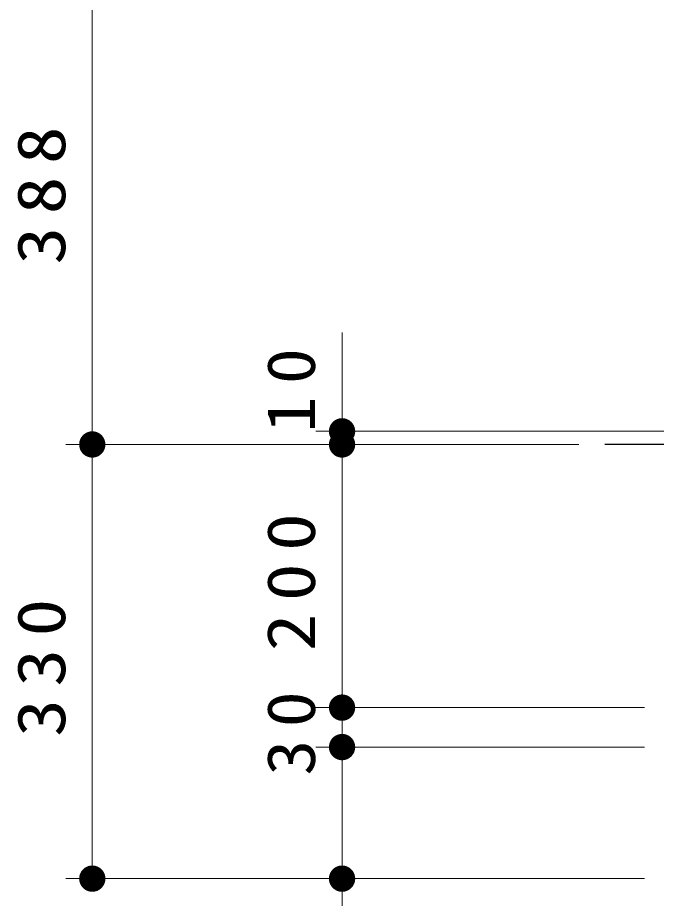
# Model space of a CAD drawing. Units: millimetres on the paper, scale 1:20. Extents: x -365 to 0, y 0 to 257.
# Drawn here: x -148.25 to -123.95, y 99.1 to 132.57 of the extents above; entities that cross this region are included whole.
import ezdxf

# ---------------------------------------------------------------- set-up
doc = ezdxf.new("R2010")
doc.units = ezdxf.units.MM
doc.layers.add('LY_1', color=7, linetype='Continuous', lineweight=25)
doc.styles.add('ＭＳ ゴシック', font='')
doc.styles.get('ＭＳ ゴシック').set_extended_font_data('MS Gothic')

# ---------------------------------------------------------------- blocks, each defined once
blk = doc.blocks.new('filled_dot')
at = {"color": 0, "linetype": 'Continuous', "lineweight": -2, "const_width": 1.25}
blk.add_lwpolyline([(-0.625, 0, 1), (0.625, 0, 1)], format="xyb", close=True, dxfattribs=at)

msp = doc.modelspace()

# ---------------------------------------------------------------- linework, layer by layer
at = {"layer": 'LY_1', "lineweight": 13}
for p, q in [((-145.406, 116.353), (-145.406, 135.75)), ((-135.906, 116.353), (-135.906, 120.613)), ((-121.406, 116.853), (-136.906, 116.853)), ((-126.906, 116.353), (-146.406, 116.353)), ((-145.406, 99.853), (-145.406, 116.353)), ((-135.906, 106.353), (-135.906, 116.353)), ((-124.406, 106.353), (-136.906, 106.353)), ((-135.906, 104.853), (-135.906, 106.353)), ((-124.406, 104.853), (-136.906, 104.853)), ((-135.906, 92.481), (-135.906, 104.853)), ((-124.406, 99.853), (-146.406, 99.853))]:
    msp.add_line(p, q, dxfattribs=at)
at = {"layer": 'LY_1', "color": 4}
msp.add_line((-120.906, 116.353), (-125.906, 116.353), dxfattribs=at)

# ---------------------------------------------------------------- block references
at = {"layer": 'LY_1', "lineweight": 13, "xscale": 0.4, "yscale": 0.4}
for p, rotation in [((-135.906, 116.853), 270), ((-145.406, 116.353), 270), ((-135.906, 116.353), 270), ((-135.906, 106.353), 270), ((-135.906, 104.853), 270), ((-145.406, 99.853), 90), ((-135.906, 99.853), 90)]:
    msp.add_blockref('filled_dot', p, dxfattribs=dict(at, rotation=rotation))

# ---------------------------------------------------------------- texts
at = {"layer": 'LY_1', "char_height": 1.833, "attachment_point": 8, "rotation": 90, "style": 'ＭＳ ゴシック'}
for s, insert in [('\\T1.33;\\W1.15;388', (-146.406, 126.052)), ('\\T1.34;\\W1.1;10', (-136.906, 118.644)), ('\\T1.33;\\W1.15;200', (-136.906, 111.353)), ('\\T1.33;\\W1.15;330', (-146.406, 108.103)), ('\\T1.34;\\W1.1;30', (-136.906, 105.603))]:
    msp.add_mtext(s, dxfattribs=dict(at, insert=insert))

doc.saveas('drawing.dxf')
